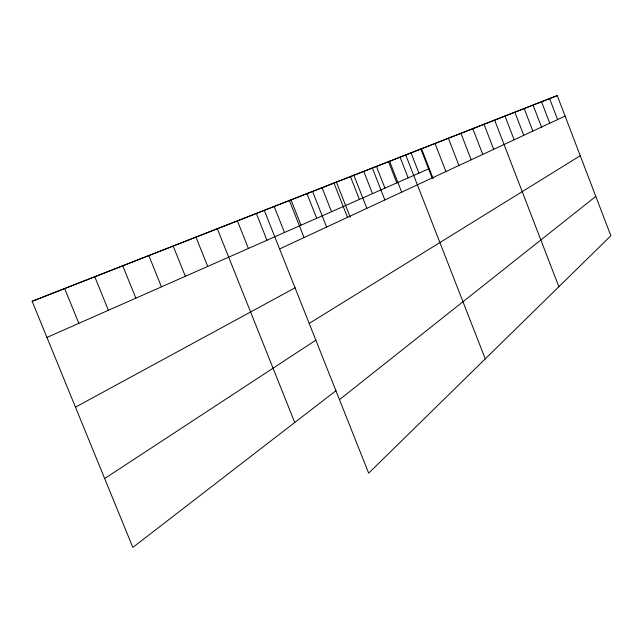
<?xml version="1.0" encoding="UTF-8"?>
<svg xmlns="http://www.w3.org/2000/svg" width="643" height="643" viewBox="0 0 643 643"><rect width="100%" height="100%" fill="white"/><g stroke="black" fill="none" stroke-linecap="round" stroke-linejoin="round"><path stroke-width="0.96" d="M339.472 399.665L595.804 196.404M335.984 390.679L132.836 547.41L32.15 301.278L557.264 95.59L610.85 235.756L368.664 473.16L264.257 210.301M104.664 478.553L315.906 340.115M309.187 323.429L580.251 155.727M75.464 407.164L295.121 287.791M279.601 248.937L565.101 116.102M46.939 337.438L429.259 168.562M32.15 301.278L557.264 95.59M64.662 288.546L78.84 323.349M94.778 276.755L108.394 310.296M122.765 265.792L135.858 298.159M173.184 246.052L185.337 276.305M148.838 255.584L161.441 286.858M195.962 237.122L207.705 266.427M237.42 220.895L248.407 248.447M217.334 228.755L294.751 422.491M291.022 199.901L301.037 225.203M289.374 200.471L304.059 237.556M274.167 206.499L284.487 232.509M256.332 213.484L266.974 240.249M322.079 187.74L331.539 211.732M312.538 191.397L326.62 227.067M306.968 193.656L316.694 218.282M363.777 171.408L372.498 193.639M353.851 175.226L366.856 208.34M350.451 176.624L359.405 199.418M336.418 182.122L350.25 217.262M333.966 183.014L347.485 217.35M400.059 157.197L408.136 177.894M389.594 161.232L401.674 192.144M388.541 161.706L396.819 182.893M376.46 166.441L384.956 188.134M372.345 167.984L384.868 199.957M435.014 143.453L445.929 171.552M421.559 148.782L433.157 178.585M420.827 149.007L432.104 177.982M411.054 152.897L418.939 173.128M405.717 154.923L485.256 358.866M472.798 128.664L482.748 154.416M460.927 133.31L471.182 159.802M448.356 138.229L458.933 165.5M514.85 112.195L523.748 135.335M505.012 116.045L514.159 139.804M494.644 120.104L558.863 286.714M484.018 124.268L493.687 149.329M549.58 98.604L557.61 119.582M541.519 101.755L549.757 123.239M533.071 105.066L541.51 127.073M524.19 108.538L532.854 131.1"/></g></svg>
